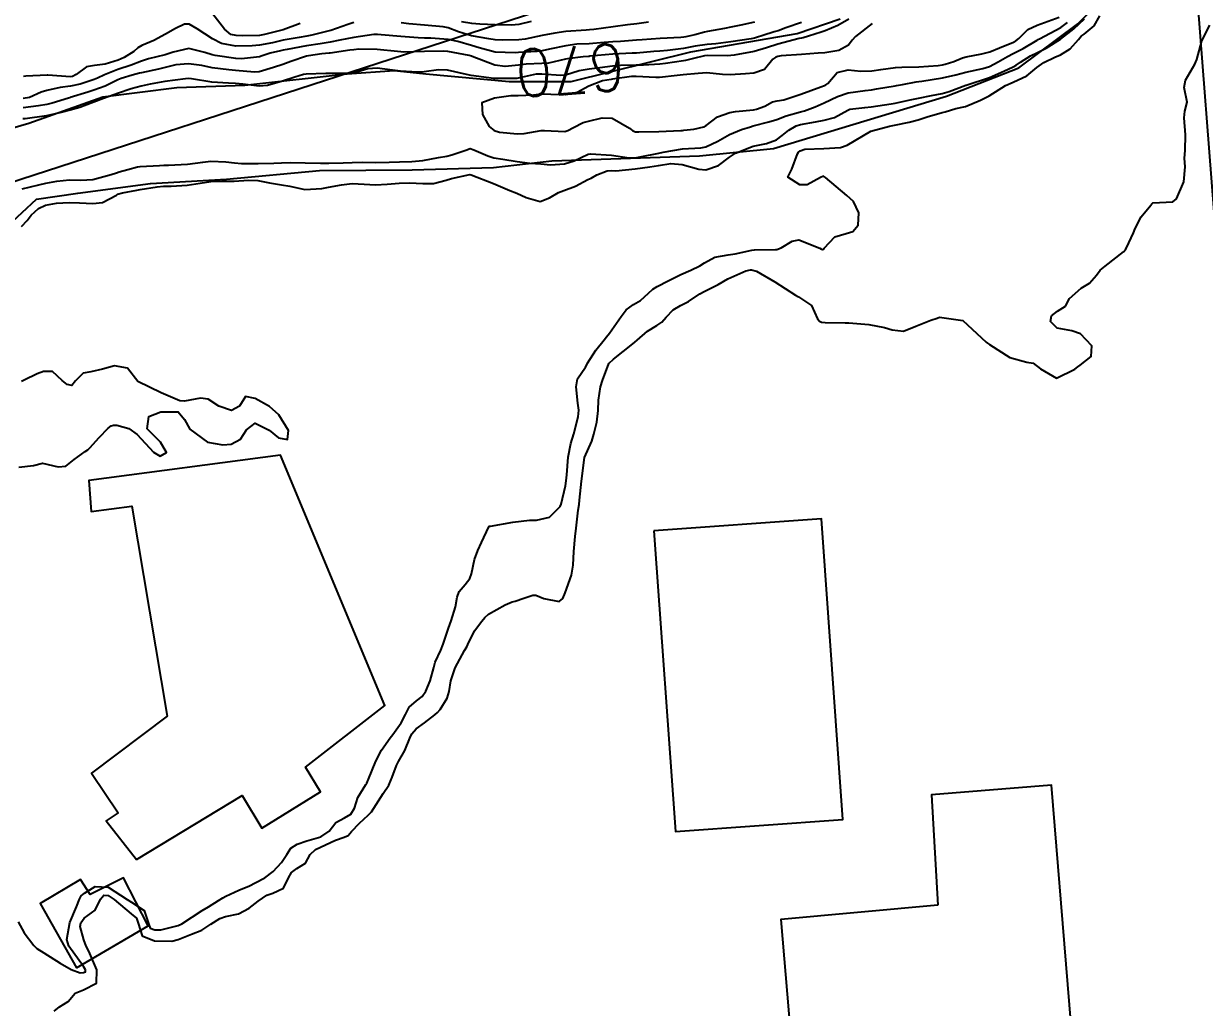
# Model space of a CAD drawing. Header units: metres. Extents: x 292545 to 299085, y 7450245 to 7463078.
# Drawn here: x 296007.9 to 296108.1, y 7456410.3 to 7456493.8 of the extents above; entities that cross this region are included whole.
import ezdxf
from ezdxf.enums import TextEntityAlignment as Align

# ---------------------------------------------------------------- set-up
doc = ezdxf.new("R2010")
doc.units = ezdxf.units.M
doc.linetypes.add('CONTINUO', pattern=[0])
for name, color, linetype in [('Cotas', 45, 'Continuous'), ('Curvas de Nivel 1m', 11, 'Continuous'), ('Curvas de Nivel 5m', 15, 'Continuous'), ('Edificações', 30, 'Continuous'), ('Hidrografia', 140, 'Continuous'), ('TEXTO', 45, 'Continuous'), ('Vias Primárias', 230, 'Continuous')]:
    doc.layers.add(name, color=color, linetype=linetype)
doc.styles.add('Style-STANDARD', font='STANDARD.shx')

msp = doc.modelspace()

# ---------------------------------------------------------------- linework, layer by layer
at = {"layer": 'Curvas de Nivel 1m', "flags": 128}
for points, elevation in [([(296007.41, 7456417.54), (296007.93, 7456416.6), (296008.75, 7456415.52), (296008.99, 7456415.29), (296009.59, 7456414.91), (296010.97, 7456414.04), (296011.9, 7456413.49), (296012.69, 7456413.2), (296012.96, 7456413.23), (296013.12, 7456413.31), (296013.12, 7456413.47), (296012.97, 7456413.74), (296011.71, 7456415.49), (296011.55, 7456416.04), (296011.81, 7456417.49), (296012.36, 7456418.82), (296012.61, 7456419.48), (296012.77, 7456419.74), (296013.04, 7456419.97), (296013.96, 7456420.55), (296015.05, 7456420.48), (296016.67, 7456419.43), (296017.03, 7456419.21), (296018.12, 7456418.51), (296018.47, 7456417.41), (296018.61, 7456417.01), (296019.01, 7456416.85), (296019.53, 7456416.87), (296021.01, 7456417.24), (296021.3, 7456417.38), (296023.02, 7456418.5), (296023.56, 7456418.81), (296024.42, 7456419.34), (296024.78, 7456419.59), (296025.04, 7456419.73), (296026.14, 7456420.22), (296027.05, 7456420.61), (296027.52, 7456420.84), (296028.35, 7456421.29), (296029.07, 7456421.83), (296029.76, 7456422.58), (296030.21, 7456423.27), (296030.55, 7456423.8), (296031.09, 7456424.14), (296031.91, 7456424.43), (296033.1, 7456424.76), (296033.82, 7456425.23), (296034.37, 7456425.97), (296035.12, 7456426.37), (296035.65, 7456426.68), (296035.96, 7456427.2), (296036.25, 7456428.09), (296036.92, 7456429.19), (296037.01, 7456429.33), (296037.16, 7456429.66), (296037.77, 7456431.18), (296038.25, 7456432.11), (296038.99, 7456433.16), (296039.21, 7456433.44), (296039.92, 7456434.45), (296040.3, 7456435.15), (296040.62, 7456435.76), (296041.24, 7456436.31), (296041.71, 7456436.67), (296042.03, 7456437.13), (296042.39, 7456438.01), (296042.69, 7456439.13), (296042.82, 7456439.58), (296043.29, 7456440.61), (296043.49, 7456441.12), (296043.95, 7456442.48), (296044.18, 7456443.11), (296044.53, 7456444.3), (296044.68, 7456445.1), (296044.85, 7456445.59), (296045.35, 7456446.19), (296045.76, 7456446.69), (296045.91, 7456447.08), (296046.15, 7456448.31), (296046.43, 7456449.08), (296046.74, 7456449.74), (296047.36, 7456451.07), (296047.38, 7456451.11), (296047.41, 7456451.13), (296047.5, 7456451.15), (296049.42, 7456451.47), (296050.81, 7456451.64), (296051.42, 7456451.66), (296052.52, 7456451.91), (296053.43, 7456452.8), (296053.5, 7456453), (296053.88, 7456454.57), (296053.94, 7456454.99), (296053.98, 7456455.51), (296054.11, 7456456.99), (296054.34, 7456458.15), (296054.58, 7456458.98), (296054.96, 7456460.41), (296055.01, 7456460.98), (296054.93, 7456461.58), (296054.79, 7456462.98), (296054.9, 7456463.64), (296055.58, 7456464.63), (296055.7, 7456464.85), (296055.75, 7456464.97), (296056.46, 7456466.09), (296057.16, 7456466.95), (296057.36, 7456467.2), (296057.61, 7456467.52), (296058.61, 7456468.94), (296059.04, 7456469.52), (296059.64, 7456469.95), (296060.25, 7456470.31), (296060.93, 7456470.91), (296061.29, 7456471.27), (296061.66, 7456471.48), (296062.58, 7456471.98), (296063.67, 7456472.5), (296064.52, 7456472.87), (296065.29, 7456473.24), (296065.68, 7456473.51), (296066.55, 7456473.98), (296067.69, 7456474.17), (296068.27, 7456474.25), (296069.7, 7456474.56), (296069.91, 7456474.59), (296071.7, 7456474.63), (296071.83, 7456474.64), (296072.19, 7456474.78), (296073.12, 7456475.35), (296073.7, 7456475.45), (296075.46, 7456474.73), (296075.62, 7456474.66), (296075.69, 7456474.64), (296075.77, 7456474.66), (296075.85, 7456474.73), (296076.73, 7456475.7), (296077.71, 7456476), (296078.27, 7456476.15), (296078.72, 7456476.7), (296078.77, 7456477.73), (296078.34, 7456478.7), (296077.75, 7456479.22), (296075.94, 7456480.73), (296075.77, 7456480.86), (296075.53, 7456480.73), (296074.39, 7456480.12), (296073.76, 7456480.13), (296072.74, 7456480.77), (296073.09, 7456481.46), (296073.58, 7456482.76), (296073.66, 7456482.9), (296073.8, 7456483), (296074.19, 7456483.15), (296075.8, 7456483.21), (296077.22, 7456483.29), (296077.8, 7456483.48), (296079.81, 7456484.68), (296081.39, 7456485.09), (296081.82, 7456485.18), (296083.04, 7456485.43), (296083.83, 7456485.64), (296084.58, 7456485.88), (296085.84, 7456486.26), (296086.12, 7456486.33), (296087, 7456486.6), (296087.69, 7456486.74), (296087.84, 7456486.78), (296089.12, 7456487.31), (296089.85, 7456487.69), (296091.23, 7456488.55), (296091.87, 7456488.84), (296093.03, 7456489.37), (296093.88, 7456490.07), (296094.49, 7456490.51), (296095.43, 7456490.96), (296095.89, 7456491.16), (296096.72, 7456491.67), (296097.42, 7456492.47), (296097.65, 7456492.73), (296097.92, 7456492.92), (296098.77, 7456493.62), (296099.24, 7456494.46)], 672), ([(296007.71, 7456476.59), (296008.17, 7456477.08), (296008.53, 7456477.53), (296009.14, 7456478.12), (296009.74, 7456478.39), (296010.68, 7456478.56), (296011.74, 7456478.61), (296012.62, 7456478.6), (296013.74, 7456478.54), (296014.58, 7456478.62), (296015.75, 7456479.25), (296015.86, 7456479.33), (296016.28, 7456479.43), (296017.5, 7456479.68), (296017.76, 7456479.73), (296019.2, 7456479.96), (296019.76, 7456480), (296020.39, 7456480.02), (296021.76, 7456480.09), (296022.86, 7456480.26), (296023.76, 7456480.4), (296024.67, 7456480.43), (296025.76, 7456480.42), (296026.96, 7456480.51), (296027.76, 7456480.49), (296028.76, 7456480.29), (296029.76, 7456480.13), (296030.49, 7456480), (296031.76, 7456479.73), (296033.18, 7456479.82), (296033.76, 7456479.91), (296034.86, 7456480.12), (296035.76, 7456480.22), (296036.79, 7456480.17), (296037.76, 7456480.11), (296038.74, 7456480.19), (296039.76, 7456480.27), (296040.63, 7456480.28), (296041.76, 7456480.22), (296042.66, 7456480.23), (296043.76, 7456480.51), (296044.21, 7456480.66), (296045.77, 7456481), (296045.88, 7456480.98), (296047.76, 7456480.23), (296049.15, 7456479.65), (296049.75, 7456479.4), (296050.55, 7456479.03), (296051.74, 7456478.7), (296052.53, 7456479.01), (296053.28, 7456479.46), (296053.75, 7456479.63), (296054.72, 7456480.02), (296055.77, 7456480.56), (296056.05, 7456480.69), (296056.55, 7456480.96), (296057.42, 7456481.31), (296057.78, 7456481.33), (296058.16, 7456481.32), (296059.78, 7456481.48), (296061.05, 7456481.64), (296061.78, 7456481.77), (296062.82, 7456481.92), (296063.78, 7456481.85), (296065.19, 7456481.45), (296065.78, 7456481.38), (296066.86, 7456481.76), (296067.79, 7456482.46), (296068.3, 7456482.82), (296069.8, 7456483.39), (296070.95, 7456483.64), (296071.8, 7456483.94), (296072.28, 7456484.3), (296072.83, 7456484.77), (296073.45, 7456485.13), (296073.82, 7456485.23), (296075.09, 7456485.47), (296075.83, 7456485.62), (296076.71, 7456485.84), (296077.84, 7456486.46), (296078.02, 7456486.53), (296079.29, 7456486.69), (296079.84, 7456486.75), (296081.52, 7456486.99), (296081.85, 7456487.05), (296083.15, 7456487.34), (296083.85, 7456487.49), (296084.94, 7456487.71), (296085.86, 7456487.88), (296086.44, 7456488.03), (296087.86, 7456488.57), (296087.9, 7456488.59), (296089.87, 7456489.23), (296091.1, 7456489.77), (296091.88, 7456490.14), (296092.14, 7456490.28), (296092.51, 7456490.53), (296093.36, 7456491.06), (296093.9, 7456491.34), (296094.67, 7456491.73), (296095.9, 7456492.49), (296095.91, 7456492.5), (296097.04, 7456493.36), (296097.93, 7456494.21)], 671), ([(296073.92, 7456493.9), (296072.59, 7456493.44), (296071.92, 7456493.2), (296071.6, 7456493.1), (296070.62, 7456492.79), (296070.08, 7456492.63), (296069.91, 7456492.58), (296069.63, 7456492.52), (296067.91, 7456492.25), (296066.65, 7456492.1), (296065.9, 7456492.03), (296064.88, 7456491.88), (296063.9, 7456491.7), (296062.53, 7456491.52), (296061.9, 7456491.47), (296061.37, 7456491.43), (296059.9, 7456491.31), (296059.53, 7456491.29), (296057.9, 7456491.21), (296055.95, 7456491.03), (296055.89, 7456491.02), (296055.84, 7456491.02), (296055.39, 7456490.98), (296054.05, 7456490.83), (296053.89, 7456490.79), (296052.44, 7456490.45), (296051.88, 7456490.42), (296050.55, 7456490.37), (296049.88, 7456490.28), (296048.77, 7456490.16), (296047.88, 7456490.28), (296045.96, 7456491.02), (296045.89, 7456491.04), (296045.69, 7456491.09), (296043.9, 7456491.45), (296043.53, 7456491.48), (296041.9, 7456491.45), (296040.13, 7456491.39), (296039.9, 7456491.4), (296039.63, 7456491.43), (296037.9, 7456491.62), (296036.34, 7456491.64), (296035.9, 7456491.59), (296035.57, 7456491.54), (296033.89, 7456491.31), (296033.82, 7456491.3), (296033.18, 7456491.24), (296032.06, 7456491.08), (296031.89, 7456491.04), (296030.57, 7456490.58), (296029.88, 7456490.34), (296029.08, 7456490.08), (296027.87, 7456489.71), (296027.49, 7456489.68), (296025.87, 7456489.83), (296025.31, 7456489.89), (296023.87, 7456490.06), (296023, 7456490.24), (296021.88, 7456490.4), (296020.8, 7456490.3), (296019.88, 7456490.08), (296019.34, 7456489.95), (296017.88, 7456489.64), (296017.7, 7456489.6), (296017.09, 7456489.43), (296016.16, 7456489.15), (296015.87, 7456489.03), (296014.81, 7456488.51), (296013.85, 7456488.15), (296013.34, 7456487.98), (296011.84, 7456487.53), (296011.81, 7456487.52), (296011.7, 7456487.49), (296010.29, 7456487.05), (296009.84, 7456486.95), (296009.13, 7456486.82), (296007.83, 7456486.66)], 671), ([(296069.92, 7456493.92), (296068.77, 7456493.67), (296067.92, 7456493.5), (296067.37, 7456493.39), (296065.92, 7456493.13), (296065.69, 7456493.08), (296064.85, 7456492.86), (296064.09, 7456492.69), (296063.91, 7456492.66), (296063.67, 7456492.64), (296061.91, 7456492.54), (296060.39, 7456492.44), (296059.91, 7456492.4), (296058.54, 7456492.3), (296057.91, 7456492.26), (296057.15, 7456492.2), (296055.9, 7456492.1), (296054.84, 7456492.05), (296053.9, 7456491.93), (296052.53, 7456491.64), (296051.9, 7456491.5), (296051.48, 7456491.45), (296049.9, 7456491.35), (296049.61, 7456491.33), (296047.9, 7456491.39), (296046.56, 7456491.74), (296045.9, 7456491.94), (296044.73, 7456492.28), (296043.91, 7456492.47), (296042.45, 7456492.58), (296041.91, 7456492.58), (296041.36, 7456492.59), (296039.91, 7456492.71), (296038.22, 7456492.86), (296037.91, 7456492.89), (296037.61, 7456492.88), (296035.91, 7456492.64), (296034.72, 7456492.4), (296033.9, 7456492.23), (296033.05, 7456492.09), (296031.9, 7456491.91), (296030.24, 7456491.62), (296029.9, 7456491.56), (296029.67, 7456491.51), (296028.82, 7456491.29), (296028.12, 7456491.07), (296027.89, 7456491), (296026.38, 7456490.82), (296025.89, 7456490.84), (296024.14, 7456491.1), (296023.89, 7456491.15), (296023.26, 7456491.36), (296021.9, 7456491.69), (296020.58, 7456491.39), (296019.89, 7456491.16), (296018.49, 7456490.81), (296017.88, 7456490.62), (296017.02, 7456490.29), (296015.88, 7456489.91), (296014.73, 7456489.46), (296014.15, 7456489.19), (296013.87, 7456489.06), (296012.68, 7456488.66), (296011.86, 7456488.49), (296010.97, 7456488.38), (296009.85, 7456488.14), (296009.38, 7456487.99), (296008.39, 7456487.53), (296007.84, 7456487.44)], 672), ([(296035.92, 7456493.89), (296035.39, 7456493.74), (296033.95, 7456493.23), (296033.92, 7456493.22), (296032.34, 7456492.82), (296031.91, 7456492.74), (296031.28, 7456492.64), (296029.9, 7456492.39), (296029, 7456492.19), (296027.9, 7456491.99), (296027.28, 7456491.93), (296025.9, 7456491.9), (296024.68, 7456492.11), (296023.9, 7456492.51), (296022.62, 7456493.36), (296021.92, 7456493.75), (296021.53, 7456493.77), (296020.78, 7456493.39), (296019.91, 7456492.9), (296018.93, 7456492.38), (296017.9, 7456491.94), (296017.57, 7456491.75), (296017.23, 7456491.43), (296016.41, 7456490.92), (296015.89, 7456490.71), (296014.8, 7456490.37), (296013.88, 7456490.25), (296013.22, 7456490.14), (296012.34, 7456489.49), (296012.04, 7456489.32), (296011.87, 7456489.3), (296009.94, 7456489.44), (296009.87, 7456489.44), (296008.07, 7456489.34), (296007.87, 7456489.33)], 673), ([(296031.36, 7456493.81), (296029.91, 7456493.28), (296028.33, 7456492.87), (296027.91, 7456492.81), (296026.44, 7456492.78), (296025.91, 7456492.79), (296025.47, 7456492.89), (296024.92, 7456493.33), (296023.93, 7456494.61)], 674), ([(296060.91, 7456493.93), (296059.92, 7456493.8), (296059.15, 7456493.7), (296057.92, 7456493.53), (296056.28, 7456493.32), (296055.92, 7456493.28), (296055.63, 7456493.26), (296053.91, 7456493.13), (296052.97, 7456493), (296051.91, 7456492.79), (296050.46, 7456492.48), (296049.91, 7456492.42), (296048.57, 7456492.39), (296047.91, 7456492.43), (296047.36, 7456492.52), (296045.91, 7456492.77), (296044.8, 7456493.1), (296043.92, 7456493.44), (296043.5, 7456493.54), (296041.92, 7456493.67), (296040.57, 7456493.8), (296039.92, 7456493.88)], 673), ([(296050.97, 7456493.98), (296049.92, 7456493.73), (296049.28, 7456493.68), (296047.92, 7456493.71), (296046.61, 7456493.77), (296045.92, 7456493.81), (296045.06, 7456493.97)], 674), ([(296079.92, 7456493.83), (296078.49, 7456492.7), (296078.22, 7456492.39), (296077.9, 7456491.97), (296077.09, 7456491.53), (296075.89, 7456491.34), (296075.33, 7456491.3), (296073.9, 7456491.19), (296072.19, 7456491.07), (296071.9, 7456491.01), (296071.72, 7456490.95), (296071.48, 7456490.78), (296070.77, 7456489.9), (296069.87, 7456489.6), (296069.15, 7456489.53), (296067.87, 7456489.45), (296067.21, 7456489.5), (296065.87, 7456489.62), (296065.15, 7456489.58), (296063.87, 7456489.45), (296063.35, 7456489.39), (296061.87, 7456489.22), (296061.55, 7456489.22), (296059.87, 7456489.33), (296059.47, 7456489.32), (296057.86, 7456489.08), (296057.75, 7456489.06), (296057.02, 7456488.95), (296055.86, 7456488.5), (296054.86, 7456487.97), (296053.85, 7456487.76), (296052.63, 7456487.79), (296051.85, 7456487.81), (296051.15, 7456487.73), (296049.85, 7456487.68), (296049.23, 7456487.67), (296047.85, 7456487.48), (296046.78, 7456487.08), (296046.83, 7456486.08), (296047.4, 7456485.07), (296047.82, 7456484.72), (296048.28, 7456484.59), (296049.81, 7456484.44), (296050.38, 7456484.47), (296051.82, 7456484.72), (296052.1, 7456484.73), (296053.82, 7456484.65), (296054.08, 7456484.72), (296054.55, 7456484.98), (296055.38, 7456485.42), (296055.82, 7456485.53), (296056.98, 7456485.8), (296057.83, 7456485.78), (296059.31, 7456484.93), (296059.59, 7456484.7), (296059.81, 7456484.62), (296060.1, 7456484.62), (296061.81, 7456484.64), (296063.67, 7456484.73), (296063.81, 7456484.74), (296063.92, 7456484.76), (296064.76, 7456484.86), (296065.62, 7456485.04), (296065.82, 7456485.17), (296066.79, 7456485.88), (296067.83, 7456486.26), (296068.32, 7456486.34), (296069.84, 7456486.5), (296070.09, 7456486.55), (296070.79, 7456486.79), (296071.45, 7456487.18), (296071.85, 7456487.25), (296072.42, 7456487.35), (296073.85, 7456487.83), (296075.56, 7456488.43), (296075.86, 7456488.55), (296075.98, 7456488.61), (296076.14, 7456488.73), (296076.93, 7456489.66), (296077.87, 7456489.88), (296078.95, 7456489.77), (296079.87, 7456489.8), (296080.64, 7456489.91), (296081.88, 7456490.08), (296082.42, 7456490.11), (296083.88, 7456490.13), (296085.52, 7456490.26), (296085.88, 7456490.32), (296086.11, 7456490.37), (296086.84, 7456490.6), (296087.59, 7456490.89), (296087.89, 7456490.98), (296089.21, 7456491.25), (296089.9, 7456491.42), (296090.71, 7456491.74), (296091.91, 7456492.24), (296092.11, 7456492.34), (296092.35, 7456492.54), (296093.13, 7456493.31), (296093.92, 7456493.67), (296095.8, 7456494.36)], 669), ([(296010.48, 7456409.95), (296010.93, 7456410.33), (296011.65, 7456410.77), (296012.25, 7456411.48), (296012.95, 7456411.78), (296014.07, 7456412.34), (296014.1, 7456413.46), (296013.4, 7456415.05), (296013.2, 7456415.47), (296013, 7456416.01), (296012.67, 7456417.14), (296012.72, 7456417.47), (296013.02, 7456417.86), (296013.95, 7456418.53), (296014.4, 7456419.46), (296014.69, 7456419.8), (296015.04, 7456419.79), (296015.55, 7456419.44), (296017.02, 7456418.23), (296017.45, 7456417.85), (296017.59, 7456417.42), (296017.95, 7456416.36), (296019, 7456415.94), (296020.47, 7456415.91), (296021, 7456416.03), (296022.13, 7456416.49), (296023.01, 7456416.84), (296023.78, 7456417.34), (296024.53, 7456417.82), (296025.02, 7456418), (296026.11, 7456418.23), (296027.03, 7456418.69), (296027.79, 7456419.3), (296028.53, 7456419.8), (296029.04, 7456419.99), (296029.93, 7456420.39), (296030.36, 7456421.27), (296030.61, 7456421.72), (296031.07, 7456422.08), (296031.81, 7456422.52), (296032.21, 7456423.25), (296032.65, 7456423.68), (296033.09, 7456423.88), (296034.34, 7456424.47), (296035.1, 7456424.72), (296035.43, 7456424.87), (296035.72, 7456425.2), (296036.4, 7456425.91), (296037.12, 7456426.6), (296037.42, 7456426.89), (296037.61, 7456427.18), (296038.41, 7456428.43), (296038.87, 7456429.16), (296039.16, 7456429.82), (296039.52, 7456430.81), (296039.7, 7456431.15), (296040.24, 7456432.1), (296040.66, 7456433.15), (296040.84, 7456433.51), (296041.21, 7456433.93), (296041.9, 7456434.45), (296042.79, 7456435.12), (296043.01, 7456435.33), (296043.23, 7456435.58), (296043.83, 7456436.52), (296044, 7456437.11), (296044.15, 7456438), (296044.51, 7456439.1), (296045.29, 7456440.58), (296045.49, 7456440.89), (296045.58, 7456441.09), (296046.16, 7456442.24), (296046.78, 7456443.08), (296047.02, 7456443.38), (296047.33, 7456443.67), (296048.76, 7456444.47), (296049.34, 7456444.7), (296049.6, 7456444.78), (296050.34, 7456445.03), (296051.1, 7456445.27), (296051.35, 7456445.27), (296052.03, 7456445.01), (296053.34, 7456444.74), (296053.64, 7456445), (296053.84, 7456445.49), (296054.38, 7456446.98), (296054.54, 7456447.82), (296054.59, 7456448.98), (296054.7, 7456450.27), (296054.78, 7456450.98), (296054.95, 7456452.5), (296055.03, 7456452.98), (296055.08, 7456453.34), (296055.23, 7456454.97), (296055.48, 7456456.97), (296056.11, 7456458.36), (296056.29, 7456458.96), (296056.53, 7456459.96), (296056.64, 7456460.96), (296056.67, 7456461.83), (296056.85, 7456462.96), (296057.02, 7456463.5), (296057.55, 7456464.95), (296057.56, 7456464.97), (296057.58, 7456464.99), (296057.95, 7456465.31), (296059.6, 7456466.62), (296059.77, 7456466.75), (296059.97, 7456466.92), (296060.83, 7456467.69), (296061.62, 7456468.17), (296062.05, 7456468.46), (296062.43, 7456468.89), (296063.01, 7456469.5), (296063.64, 7456469.87), (296064.31, 7456470.2), (296065.29, 7456470.86), (296065.66, 7456471.06), (296066.84, 7456471.66), (296067.67, 7456472.14), (296069.19, 7456472.81), (296069.57, 7456472.91), (296069.67, 7456472.91), (296070.09, 7456472.8), (296071.66, 7456471.89), (296073.41, 7456470.76), (296073.65, 7456470.62), (296074.76, 7456469.87), (296075.27, 7456468.74), (296075.44, 7456468.55), (296075.62, 7456468.47), (296075.91, 7456468.44), (296077.62, 7456468.41), (296077.92, 7456468.4), (296079.62, 7456468.26), (296080.96, 7456468.02), (296081.61, 7456467.81), (296082.56, 7456467.7), (296083.62, 7456468.11), (296084.89, 7456468.62), (296085.43, 7456468.81), (296085.63, 7456468.87), (296087.62, 7456468.59), (296089.6, 7456466.76), (296089.71, 7456466.68), (296089.86, 7456466.57), (296091.59, 7456465.45), (296093.05, 7456465.06), (296093.58, 7456464.98), (296094.2, 7456464.51), (296095.56, 7456463.7), (296097.13, 7456464.48), (296097.37, 7456464.68), (296097.58, 7456464.8), (296098.51, 7456465.54), (296098.55, 7456466.46), (296097.61, 7456467.48), (296096.85, 7456467.71), (296095.62, 7456467.94), (296095.05, 7456468.51), (296095.13, 7456469.01), (296095.64, 7456469.4), (296096.31, 7456469.82), (296096.66, 7456470.48), (296097.66, 7456471.35), (296098.37, 7456471.76), (296098.95, 7456472.46), (296099.26, 7456472.87), (296099.68, 7456473.21), (296101.24, 7456474.43), (296101.45, 7456474.67), (296101.7, 7456475.19), (296102.1, 7456476.03), (296102.25, 7456476.41), (296102.74, 7456477.41), (296103.56, 7456478.4), (296103.64, 7456478.5), (296103.74, 7456478.59), (296105.44, 7456478.69), (296105.75, 7456478.92), (296106.37, 7456480.37), (296106.49, 7456481.66), (296106.44, 7456482.37), (296106.47, 7456483.04), (296106.51, 7456484.37), (296106.4, 7456485.8), (296106.46, 7456486.37), (296106.64, 7456487.15), (296106.4, 7456488.37), (296106.52, 7456489.02), (296107.29, 7456490.36), (296107.48, 7456490.77), (296107.91, 7456492.35), (296108.59, 7456493.68)], 673), ([(296007.47, 7456456.16), (296008.72, 7456456.28), (296009.48, 7456456.48), (296010.81, 7456456.17), (296011.47, 7456456.23), (296012.17, 7456456.8), (296013.1, 7456457.47), (296013.34, 7456457.63), (296013.5, 7456457.78), (296014.28, 7456458.68), (296015.05, 7456459.45), (296015.3, 7456459.67), (296015.52, 7456459.71), (296015.79, 7456459.72), (296016.82, 7456459.43), (296017.51, 7456458.93), (296018.89, 7456457.41), (296019.48, 7456457.07), (296020.02, 7456457.39), (296019.5, 7456458.28), (296018.36, 7456459.41), (296018.5, 7456460.44), (296019.53, 7456460.84), (296020.99, 7456460.84), (296021.52, 7456460.2), (296022, 7456459.37), (296023.5, 7456458.27), (296024.79, 7456458.04), (296025.49, 7456458.1), (296026.3, 7456458.52), (296026.81, 7456459.31), (296027.52, 7456459.89), (296028.72, 7456459.29), (296029.5, 7456458.63), (296030.29, 7456458.49), (296030.35, 7456459.27), (296029.53, 7456460.59), (296028.74, 7456461.29), (296027.54, 7456461.99), (296026.71, 7456462.15), (296026.2, 7456461.32), (296025.53, 7456460.95), (296024.46, 7456461.34), (296023.54, 7456461.93), (296022.88, 7456462.02), (296021.54, 7456461.75), (296021.14, 7456461.78), (296019.55, 7456462.47), (296017.56, 7456463.42), (296016.7, 7456464.56), (296015.58, 7456464.75), (296014.57, 7456464.46), (296013.57, 7456464.23), (296012.93, 7456464.12), (296012.29, 7456463.48), (296011.96, 7456463.08), (296011.56, 7456463.17), (296011.14, 7456463.5), (296010.32, 7456464.26), (296009.57, 7456464.26), (296009.03, 7456464.07), (296007.93, 7456463.54), (296007.69, 7456463.41)], 671)]:
    msp.add_lwpolyline(points, dxfattribs=dict(at, elevation=elevation))
at = {"layer": 'Curvas de Nivel 5m', "elevation": 670, "flags": 128}
for points in [[(296007.76, 7456479.77), (296009.17, 7456480.12), (296009.76, 7456480.26), (296010.69, 7456480.44), (296011.76, 7456480.53), (296012.74, 7456480.51), (296013.76, 7456480.58), (296015.31, 7456480.99), (296015.77, 7456481.14), (296016, 7456481.21), (296016.72, 7456481.43), (296017.54, 7456481.65), (296017.78, 7456481.69), (296019.42, 7456481.76), (296019.78, 7456481.78), (296020.17, 7456481.79), (296021.78, 7456481.86), (296023.09, 7456482.05), (296023.78, 7456482.12), (296025.04, 7456482.08), (296025.78, 7456481.98), (296026.38, 7456481.93), (296027.78, 7456481.92), (296029.11, 7456481.95), (296029.78, 7456481.99), (296030.53, 7456482.02), (296031.78, 7456481.99), (296033.07, 7456481.95), (296033.78, 7456481.97), (296035, 7456482), (296035.78, 7456482.01), (296036.61, 7456482.03), (296037.78, 7456482.02), (296038.91, 7456482.04), (296039.78, 7456482.08), (296040.83, 7456482.1), (296041.78, 7456482.18), (296043.1, 7456482.44), (296043.79, 7456482.56), (296044.24, 7456482.66), (296045.49, 7456483.09), (296045.7, 7456483.19), (296045.79, 7456483.2), (296046.09, 7456483.09), (296047.29, 7456482.57), (296047.79, 7456482.42), (296048.55, 7456482.29), (296049.78, 7456482.1), (296050.84, 7456481.97), (296051.78, 7456481.9), (296052.6, 7456481.83), (296053.78, 7456481.89), (296054.6, 7456482.17), (296055.79, 7456482.72), (296056, 7456482.76), (296057.79, 7456482.64), (296059.28, 7456482.42), (296059.79, 7456482.42), (296060.22, 7456482.49), (296061.79, 7456482.8), (296062.18, 7456482.89), (296063.8, 7456483.19), (296065.38, 7456483.27), (296065.8, 7456483.34), (296066.81, 7456483.83), (296067.81, 7456484.38), (296068.81, 7456484.81), (296069.57, 7456485.05), (296069.82, 7456485.12), (296071.15, 7456485.46), (296071.83, 7456485.68), (296072.62, 7456485.98), (296073.84, 7456486.32), (296074.18, 7456486.41), (296075.07, 7456486.74), (296075.85, 7456487.09), (296076.96, 7456487.61), (296077.86, 7456487.92), (296079.31, 7456488.14), (296079.86, 7456488.19), (296080.28, 7456488.26), (296081.86, 7456488.53), (296081.97, 7456488.55), (296082.48, 7456488.65), (296083.64, 7456488.87), (296083.87, 7456488.89), (296084.14, 7456488.91), (296085.87, 7456489.21), (296087, 7456489.47), (296087.87, 7456489.69), (296089.3, 7456489.99), (296089.88, 7456490.18), (296090.6, 7456490.55), (296091.41, 7456491.02), (296091.89, 7456491.27), (296092.73, 7456491.7), (296093.91, 7456492.41), (296093.98, 7456492.45), (296094.11, 7456492.52), (296095.92, 7456493.49), (296096.5, 7456493.91)], [(296077.93, 7456494.19), (296076.99, 7456493.65), (296075.92, 7456493.19), (296075.58, 7456493.07), (296074.51, 7456492.74), (296074.05, 7456492.61), (296073.91, 7456492.58), (296073.71, 7456492.55), (296071.91, 7456492.07), (296070.93, 7456491.76), (296069.9, 7456491.44), (296068.21, 7456491.14), (296067.9, 7456491.1), (296067.65, 7456491.08), (296065.9, 7456491.1), (296065.67, 7456491.08), (296064.73, 7456490.86), (296064.07, 7456490.69), (296063.89, 7456490.65), (296062.36, 7456490.42), (296061.88, 7456490.37), (296060.51, 7456490.29), (296059.88, 7456490.29), (296058.56, 7456490.26), (296057.88, 7456490.19), (296056.79, 7456490.04), (296055.88, 7456489.95), (296055.05, 7456489.8), (296053.87, 7456489.43), (296053.47, 7456489.39), (296051.87, 7456489.52), (296051.39, 7456489.51), (296049.86, 7456489.17), (296049.75, 7456489.15), (296047.86, 7456489.14), (296047.78, 7456489.15), (296045.87, 7456489.41), (296045.47, 7456489.49), (296043.87, 7456489.86), (296043.1, 7456489.89), (296041.87, 7456489.72), (296041.32, 7456489.69), (296039.87, 7456489.77), (296039.18, 7456489.86), (296037.88, 7456490.02), (296037.1, 7456489.96), (296035.87, 7456489.61), (296035.52, 7456489.56), (296033.87, 7456489.57), (296033.53, 7456489.57), (296031.87, 7456489.52), (296031.64, 7456489.48), (296030.9, 7456489.26), (296029.86, 7456488.93), (296028.59, 7456488.56), (296027.86, 7456488.51), (296026.5, 7456488.67), (296025.86, 7456488.73), (296025.28, 7456488.75), (296023.86, 7456488.84), (296022.12, 7456489.11), (296021.86, 7456489.14), (296021.61, 7456489.12), (296019.87, 7456488.88), (296018.61, 7456488.66), (296017.86, 7456488.5), (296017.01, 7456488.27), (296015.85, 7456487.88), (296015.53, 7456487.77), (296014.67, 7456487.46), (296013.84, 7456487.13), (296012.64, 7456486.68), (296011.83, 7456486.47), (296011.06, 7456486.27), (296009.83, 7456485.98), (296008.01, 7456485.73), (296007.82, 7456485.71)]]:
    msp.add_lwpolyline(points, dxfattribs=at)
at = {"layer": 'Edificações'}
for points in [[(296017.47, 7456422.84), (296026.42, 7456428.27), (296028.1, 7456425.49), (296033.09, 7456428.59), (296031.82, 7456430.68), (296038.54, 7456435.92), (296029.68, 7456457.17), (296013.42, 7456455.01), (296013.62, 7456452.39), (296017.07, 7456452.84), (296020.07, 7456435), (296013.65, 7456430.17), (296015.89, 7456426.79), (296014.88, 7456426.12)], [(296061.38, 7456450.74), (296063.22, 7456425.21), (296077.43, 7456426.24), (296075.6, 7456451.76)], [(296085.49, 7456418.96), (296072.16, 7456417.73), (296074.19, 7456393.72), (296097.92, 7456395.3), (296095.13, 7456429.16), (296084.96, 7456428.33)], [(296012.37, 7456413.63), (296018.44, 7456417.19), (296016.36, 7456421.29), (296013.54, 7456419.86), (296012.7, 7456421.14), (296009.27, 7456419.09)]]:
    msp.add_lwpolyline(points, close=True, dxfattribs=at)
at = {"layer": 'Hidrografia', "elevation": 683.72}
msp.add_lwpolyline([(296006.53, 7456476.63), (296008.98, 7456478.9), (296012.47, 7456479.42), (296018.64, 7456480.24), (296025.1, 7456480.59), (296032.99, 7456481.35), (296040.85, 7456481.4), (296047.77, 7456481.58), (296052.72, 7456482.16), (296065.25, 7456482.57), (296071.54, 7456483.21), (296086.21, 7456487.65), (296092.35, 7456490.06), (296097.38, 7456493.78), (296100.82, 7456497.32)], dxfattribs=at)
at = {"layer": 'Hidrografia'}
msp.add_lwpolyline([(296000.9, 7456483.21), (296008.33, 7456485.35), (296014.6, 7456487.59), (296020.88, 7456488.37), (296026.65, 7456488.59), (296035.34, 7456489.54), (296039.32, 7456489.82), (296042.03, 7456489.55), (296049.1, 7456488.88), (296054.36, 7456488.88), (296064.52, 7456491.41), (296073.55, 7456492.98), (296077.19, 7456494.21)], dxfattribs=at)
at = {"layer": 'TEXTO', "linetype": 'CONTINUO'}
msp.add_polyline3d([(295921.06, 7456452.48, 0), (296122.24, 7456517.87, 0)], dxfattribs=at)
at = {"layer": 'Vias Primárias', "elevation": 675.21}
msp.add_lwpolyline([(296120.83, 7456327.52), (296119.56, 7456345.28), (296117.78, 7456362.57), (296116.24, 7456382.75), (296114.22, 7456409.31), (296112.49, 7456430.94), (296110.81, 7456454.04), (296109.12, 7456475.62), (296107.39, 7456497.83), (296106.94, 7456507.18, 0.290446), (296091.22, 7456513.79), (296059.98, 7456506.59), (296040.35, 7456502.11), (296027.98, 7456499.77)], format="xyb", dxfattribs=at)

# ---------------------------------------------------------------- texts
at = {"layer": 'Cotas', "style": 'Style-STANDARD'}
msp.add_text('670', height=4, rotation=183.8519, dxfattribs=at).set_placement((296054.3, 7456489.87, 670), align=Align.MIDDLE_CENTER)

doc.saveas('drawing.dxf')
